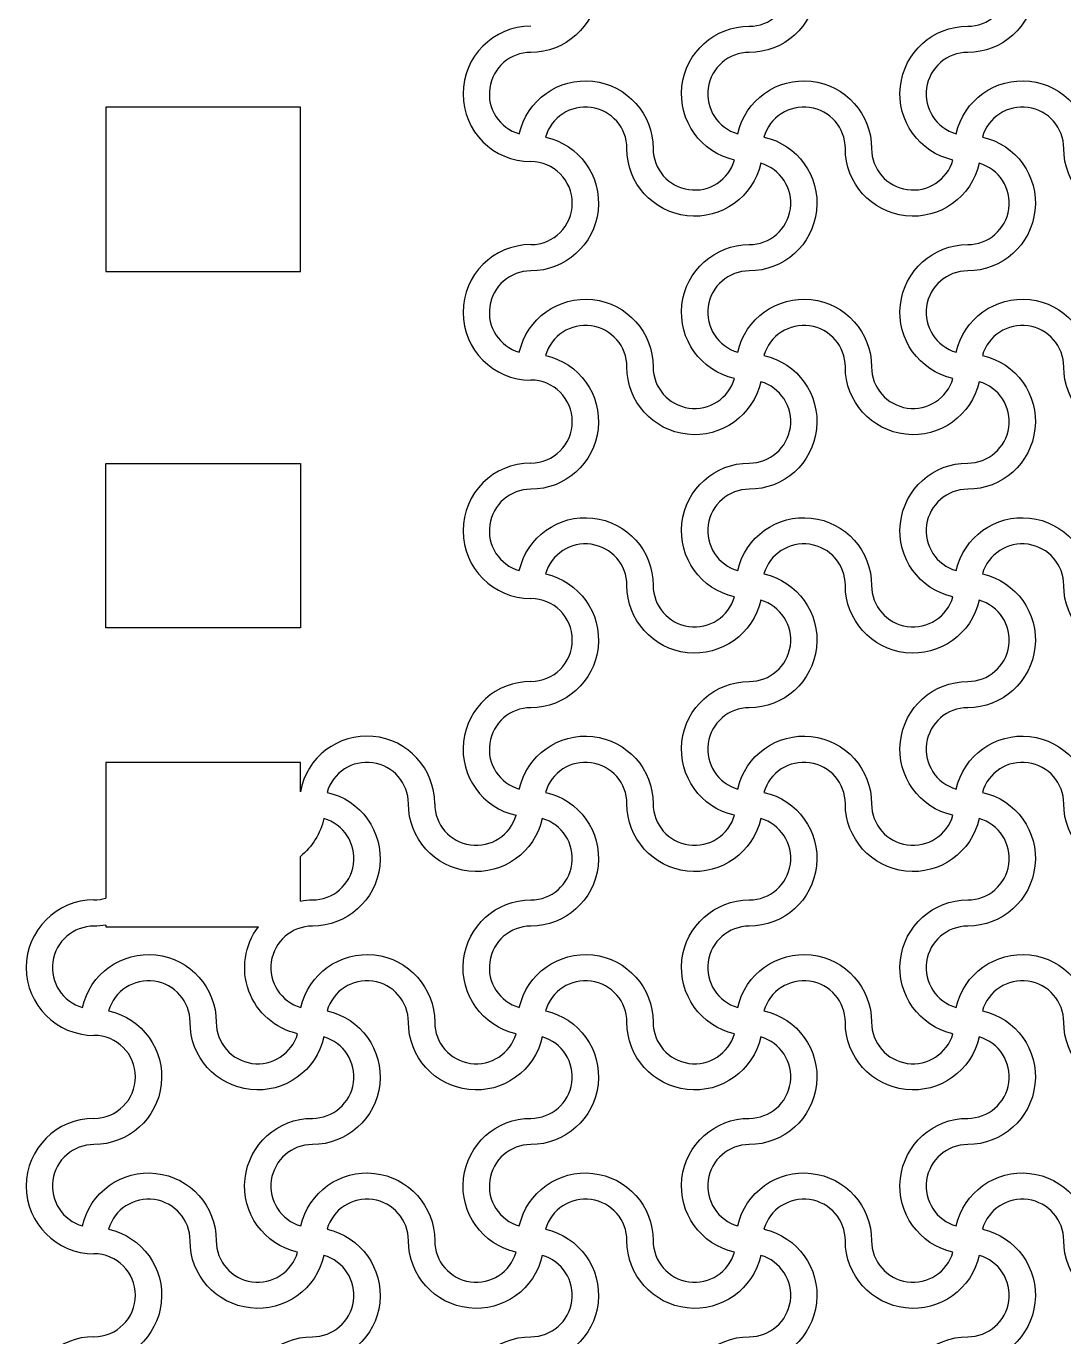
# Model space of a CAD drawing. Header units: millimetres. Extents: x 24 to 345, y 12 to 201.
# Drawn here: x 67.071 to 68.971, y 36.918 to 39.318 of the extents above; entities that cross this region are included whole.
import ezdxf

# ---------------------------------------------------------------- set-up
doc = ezdxf.new("R2010")
doc.units = ezdxf.units.MM
doc.header["$MEASUREMENT"] = 0
doc.layers.add('5th metal (rf+ground)', color=240, linetype='Continuous')

msp = doc.modelspace()

# ---------------------------------------------------------------- linework, layer by layer
at = {"layer": '5th metal (rf+ground)'}
for points in [[(68.41633, 39.46724, -0.8959788), (68.1713, 39.49421, 0.8687853), (68.02227, 39.51524, -0.8959788), (67.9953, 39.27021, 0.8687853), (67.97427, 39.12118, -0.8959788), (68.2193, 39.09421, 0.8687853), (68.36833, 39.07318, -0.8959788), (68.3953, 39.31821, 0.8687853)], [(68.41633, 39.46724, -0.8959788), (68.1713, 39.49421, 0.8687853), (68.02227, 39.51524, -0.8959788), (67.9953, 39.27021, 0.8687853), (67.97427, 39.12118, -0.8959788), (68.2193, 39.09421, 0.8687853), (68.36833, 39.07318, -0.8959788), (68.3953, 39.31821, 0.8687853)], [(68.41633, 39.46724, -0.8959788), (68.1713, 39.49421, 0.8687853), (68.02227, 39.51524, -0.8959788), (67.9953, 39.27021, 0.8687853), (67.97427, 39.12118, -0.8959788), (68.2193, 39.09421, 0.8687853), (68.36833, 39.07318, -0.8959788), (68.3953, 39.31821, 0.8687853)], [(68.41633, 39.46724, -0.8959788), (68.1713, 39.49421, 0.8687853), (68.02227, 39.51524, -0.8959788), (67.9953, 39.27021, 0.8687853), (67.97427, 39.12118, -0.8959788), (68.2193, 39.09421, 0.8687853), (68.36833, 39.07318, -0.8959788), (68.3953, 39.31821, 0.8687853)], [(68.81633, 39.46724, -0.8959788), (68.5713, 39.49421, 0.8687853), (68.42227, 39.51524, -0.8959788), (68.3953, 39.27021, 0.8687853), (68.37427, 39.12118, -0.8959788), (68.6193, 39.09421, 0.8687853), (68.76833, 39.07318, -0.8959788), (68.7953, 39.31821, 0.8687853)], [(68.81633, 39.46724, -0.8959788), (68.5713, 39.49421, 0.8687853), (68.42227, 39.51524, -0.8959788), (68.3953, 39.27021, 0.8687853), (68.37427, 39.12118, -0.8959788), (68.6193, 39.09421, 0.8687853), (68.76833, 39.07318, -0.8959788), (68.7953, 39.31821, 0.8687853)], [(68.81633, 39.46724, -0.8959788), (68.5713, 39.49421, 0.8687853), (68.42227, 39.51524, -0.8959788), (68.3953, 39.27021, 0.8687853), (68.37427, 39.12118, -0.8959788), (68.6193, 39.09421, 0.8687853), (68.76833, 39.07318, -0.8959788), (68.7953, 39.31821, 0.8687853)], [(68.81633, 39.46724, -0.8959788), (68.5713, 39.49421, 0.8687853), (68.42227, 39.51524, -0.8959788), (68.3953, 39.27021, 0.8687853), (68.37427, 39.12118, -0.8959788), (68.6193, 39.09421, 0.8687853), (68.76833, 39.07318, -0.8959788), (68.7953, 39.31821, 0.8687853)], [(69.21633, 39.46724, -0.8959788), (68.9713, 39.49421, 0.8687853), (68.82227, 39.51524, -0.8959788), (68.7953, 39.27021, 0.8687853), (68.77427, 39.12118, -0.8959788), (69.0193, 39.09421, 0.8687853), (69.16833, 39.07318, -0.8959788), (69.1953, 39.31821, 0.8687853)], [(69.21633, 39.46724, -0.8959788), (68.9713, 39.49421, 0.8687853), (68.82227, 39.51524, -0.8959788), (68.7953, 39.27021, 0.8687853), (68.77427, 39.12118, -0.8959788), (69.0193, 39.09421, 0.8687853), (69.16833, 39.07318, -0.8959788), (69.1953, 39.31821, 0.8687853)], [(69.21633, 39.46724, -0.8959788), (68.9713, 39.49421, 0.8687853), (68.82227, 39.51524, -0.8959788), (68.7953, 39.27021, 0.8687853), (68.77427, 39.12118, -0.8959788), (69.0193, 39.09421, 0.8687853), (69.16833, 39.07318, -0.8959788), (69.1953, 39.31821, 0.8687853)], [(69.21633, 39.46724, -0.8959788), (68.9713, 39.49421, 0.8687853), (68.82227, 39.51524, -0.8959788), (68.7953, 39.27021, 0.8687853), (68.77427, 39.12118, -0.8959788), (69.0193, 39.09421, 0.8687853), (69.16833, 39.07318, -0.8959788), (69.1953, 39.31821, 0.8687853)], [(68.41633, 39.06724, -0.8959788), (68.1713, 39.09421, 0.8687853), (68.02227, 39.11524, -0.8959788), (67.9953, 38.87021, 0.8687853), (67.97427, 38.72118, -0.8959788), (68.2193, 38.69421, 0.8687853), (68.36833, 38.67318, -0.8959788), (68.3953, 38.91821, 0.8687853)], [(68.41633, 39.06724, -0.8959788), (68.1713, 39.09421, 0.8687853), (68.02227, 39.11524, -0.8959788), (67.9953, 38.87021, 0.8687853), (67.97427, 38.72118, -0.8959788), (68.2193, 38.69421, 0.8687853), (68.36833, 38.67318, -0.8959788), (68.3953, 38.91821, 0.8687853)], [(68.41633, 39.06724, -0.8959788), (68.1713, 39.09421, 0.8687853), (68.02227, 39.11524, -0.8959788), (67.9953, 38.87021, 0.8687853), (67.97427, 38.72118, -0.8959788), (68.2193, 38.69421, 0.8687853), (68.36833, 38.67318, -0.8959788), (68.3953, 38.91821, 0.8687853)], [(68.41633, 39.06724, -0.8959788), (68.1713, 39.09421, 0.8687853), (68.02227, 39.11524, -0.8959788), (67.9953, 38.87021, 0.8687853), (67.97427, 38.72118, -0.8959788), (68.2193, 38.69421, 0.8687853), (68.36833, 38.67318, -0.8959788), (68.3953, 38.91821, 0.8687853)], [(68.81633, 39.06724, -0.8959788), (68.5713, 39.09421, 0.8687853), (68.42227, 39.11524, -0.8959788), (68.3953, 38.87021, 0.8687853), (68.37427, 38.72118, -0.8959788), (68.6193, 38.69421, 0.8687853), (68.76833, 38.67318, -0.8959788), (68.7953, 38.91821, 0.8687853)], [(68.81633, 39.06724, -0.8959788), (68.5713, 39.09421, 0.8687853), (68.42227, 39.11524, -0.8959788), (68.3953, 38.87021, 0.8687853), (68.37427, 38.72118, -0.8959788), (68.6193, 38.69421, 0.8687853), (68.76833, 38.67318, -0.8959788), (68.7953, 38.91821, 0.8687853)], [(68.81633, 39.06724, -0.8959788), (68.5713, 39.09421, 0.8687853), (68.42227, 39.11524, -0.8959788), (68.3953, 38.87021, 0.8687853), (68.37427, 38.72118, -0.8959788), (68.6193, 38.69421, 0.8687853), (68.76833, 38.67318, -0.8959788), (68.7953, 38.91821, 0.8687853)], [(68.81633, 39.06724, -0.8959788), (68.5713, 39.09421, 0.8687853), (68.42227, 39.11524, -0.8959788), (68.3953, 38.87021, 0.8687853), (68.37427, 38.72118, -0.8959788), (68.6193, 38.69421, 0.8687853), (68.76833, 38.67318, -0.8959788), (68.7953, 38.91821, 0.8687853)], [(69.21633, 39.06724, -0.8959788), (68.9713, 39.09421, 0.8687853), (68.82227, 39.11524, -0.8959788), (68.7953, 38.87021, 0.8687853), (68.77427, 38.72118, -0.8959788), (69.0193, 38.69421, 0.8687853), (69.16833, 38.67318, -0.8959788), (69.1953, 38.91821, 0.8687853)], [(69.21633, 39.06724, -0.8959788), (68.9713, 39.09421, 0.8687853), (68.82227, 39.11524, -0.8959788), (68.7953, 38.87021, 0.8687853), (68.77427, 38.72118, -0.8959788), (69.0193, 38.69421, 0.8687853), (69.16833, 38.67318, -0.8959788), (69.1953, 38.91821, 0.8687853)], [(69.21633, 39.06724, -0.8959788), (68.9713, 39.09421, 0.8687853), (68.82227, 39.11524, -0.8959788), (68.7953, 38.87021, 0.8687853), (68.77427, 38.72118, -0.8959788), (69.0193, 38.69421, 0.8687853), (69.16833, 38.67318, -0.8959788), (69.1953, 38.91821, 0.8687853)], [(69.21633, 39.06724, -0.8959788), (68.9713, 39.09421, 0.8687853), (68.82227, 39.11524, -0.8959788), (68.7953, 38.87021, 0.8687853), (68.77427, 38.72118, -0.8959788), (69.0193, 38.69421, 0.8687853), (69.16833, 38.67318, -0.8959788), (69.1953, 38.91821, 0.8687853)], [(68.41633, 38.66724, -0.8959788), (68.1713, 38.69421, 0.8687853), (68.02227, 38.71524, -0.8959788), (67.9953, 38.47021, 0.8687853), (67.97427, 38.32118, -0.8959788), (68.2193, 38.29421, 0.8687853), (68.36833, 38.27318, -0.8959788), (68.3953, 38.51821, 0.8687853)], [(68.41633, 38.66724, -0.8959788), (68.1713, 38.69421, 0.8687853), (68.02227, 38.71524, -0.8959788), (67.9953, 38.47021, 0.8687853), (67.97427, 38.32118, -0.8959788), (68.2193, 38.29421, 0.8687853), (68.36833, 38.27318, -0.8959788), (68.3953, 38.51821, 0.8687853)], [(68.41633, 38.66724, -0.8959788), (68.1713, 38.69421, 0.8687853), (68.02227, 38.71524, -0.8959788), (67.9953, 38.47021, 0.8687853), (67.97427, 38.32118, -0.8959788), (68.2193, 38.29421, 0.8687853), (68.36833, 38.27318, -0.8959788), (68.3953, 38.51821, 0.8687853)], [(68.41633, 38.66724, -0.8959788), (68.1713, 38.69421, 0.8687853), (68.02227, 38.71524, -0.8959788), (67.9953, 38.47021, 0.8687853), (67.97427, 38.32118, -0.8959788), (68.2193, 38.29421, 0.8687853), (68.36833, 38.27318, -0.8959788), (68.3953, 38.51821, 0.8687853)], [(68.81633, 38.66724, -0.8959788), (68.5713, 38.69421, 0.8687853), (68.42227, 38.71524, -0.8959788), (68.3953, 38.47021, 0.8687853), (68.37427, 38.32118, -0.8959788), (68.6193, 38.29421, 0.8687853), (68.76833, 38.27318, -0.8959788), (68.7953, 38.51821, 0.8687853)], [(68.81633, 38.66724, -0.8959788), (68.5713, 38.69421, 0.8687853), (68.42227, 38.71524, -0.8959788), (68.3953, 38.47021, 0.8687853), (68.37427, 38.32118, -0.8959788), (68.6193, 38.29421, 0.8687853), (68.76833, 38.27318, -0.8959788), (68.7953, 38.51821, 0.8687853)], [(68.81633, 38.66724, -0.8959788), (68.5713, 38.69421, 0.8687853), (68.42227, 38.71524, -0.8959788), (68.3953, 38.47021, 0.8687853), (68.37427, 38.32118, -0.8959788), (68.6193, 38.29421, 0.8687853), (68.76833, 38.27318, -0.8959788), (68.7953, 38.51821, 0.8687853)], [(68.81633, 38.66724, -0.8959788), (68.5713, 38.69421, 0.8687853), (68.42227, 38.71524, -0.8959788), (68.3953, 38.47021, 0.8687853), (68.37427, 38.32118, -0.8959788), (68.6193, 38.29421, 0.8687853), (68.76833, 38.27318, -0.8959788), (68.7953, 38.51821, 0.8687853)], [(69.21633, 38.66724, -0.8959788), (68.9713, 38.69421, 0.8687853), (68.82227, 38.71524, -0.8959788), (68.7953, 38.47021, 0.8687853), (68.77427, 38.32118, -0.8959788), (69.0193, 38.29421, 0.8687853), (69.16833, 38.27318, -0.8959788), (69.1953, 38.51821, 0.8687853)], [(69.21633, 38.66724, -0.8959788), (68.9713, 38.69421, 0.8687853), (68.82227, 38.71524, -0.8959788), (68.7953, 38.47021, 0.8687853), (68.77427, 38.32118, -0.8959788), (69.0193, 38.29421, 0.8687853), (69.16833, 38.27318, -0.8959788), (69.1953, 38.51821, 0.8687853)], [(69.21633, 38.66724, -0.8959788), (68.9713, 38.69421, 0.8687853), (68.82227, 38.71524, -0.8959788), (68.7953, 38.47021, 0.8687853), (68.77427, 38.32118, -0.8959788), (69.0193, 38.29421, 0.8687853), (69.16833, 38.27318, -0.8959788), (69.1953, 38.51821, 0.8687853)], [(69.21633, 38.66724, -0.8959788), (68.9713, 38.69421, 0.8687853), (68.82227, 38.71524, -0.8959788), (68.7953, 38.47021, 0.8687853), (68.77427, 38.32118, -0.8959788), (69.0193, 38.29421, 0.8687853), (69.16833, 38.27318, -0.8959788), (69.1953, 38.51821, 0.8687853)], [(68.41633, 38.26724, -0.8959788), (68.1713, 38.29421, 0.8687853), (68.02227, 38.31524, -0.8959788), (67.9953, 38.07021, 0.8687853), (67.97427, 37.92118, -0.8959788), (68.2193, 37.89421, 0.8687853), (68.36833, 37.87318, -0.8959788), (68.3953, 38.11821, 0.8687853)], [(68.41633, 38.26724, -0.8959788), (68.1713, 38.29421, 0.8687853), (68.02227, 38.31524, -0.8959788), (67.9953, 38.07021, 0.8687853), (67.97427, 37.92118, -0.8959788), (68.2193, 37.89421, 0.8687853), (68.36833, 37.87318, -0.8959788), (68.3953, 38.11821, 0.8687853)], [(68.41633, 38.26724, -0.8959788), (68.1713, 38.29421, 0.8687853), (68.02227, 38.31524, -0.8959788), (67.9953, 38.07021, 0.8687853), (67.97427, 37.92118, -0.8959788), (68.2193, 37.89421, 0.8687853), (68.36833, 37.87318, -0.8959788), (68.3953, 38.11821, 0.8687853)], [(68.41633, 38.26724, -0.8959788), (68.1713, 38.29421, 0.8687853), (68.02227, 38.31524, -0.8959788), (67.9953, 38.07021, 0.8687853), (67.97427, 37.92118, -0.8959788), (68.2193, 37.89421, 0.8687853), (68.36833, 37.87318, -0.8959788), (68.3953, 38.11821, 0.8687853)], [(68.81633, 38.26724, -0.8959788), (68.5713, 38.29421, 0.8687853), (68.42227, 38.31524, -0.8959788), (68.3953, 38.07021, 0.8687853), (68.37427, 37.92118, -0.8959788), (68.6193, 37.89421, 0.8687853), (68.76833, 37.87318, -0.8959788), (68.7953, 38.11821, 0.8687853)], [(68.81633, 38.26724, -0.8959788), (68.5713, 38.29421, 0.8687853), (68.42227, 38.31524, -0.8959788), (68.3953, 38.07021, 0.8687853), (68.37427, 37.92118, -0.8959788), (68.6193, 37.89421, 0.8687853), (68.76833, 37.87318, -0.8959788), (68.7953, 38.11821, 0.8687853)], [(68.81633, 38.26724, -0.8959788), (68.5713, 38.29421, 0.8687853), (68.42227, 38.31524, -0.8959788), (68.3953, 38.07021, 0.8687853), (68.37427, 37.92118, -0.8959788), (68.6193, 37.89421, 0.8687853), (68.76833, 37.87318, -0.8959788), (68.7953, 38.11821, 0.8687853)], [(68.81633, 38.26724, -0.8959788), (68.5713, 38.29421, 0.8687853), (68.42227, 38.31524, -0.8959788), (68.3953, 38.07021, 0.8687853), (68.37427, 37.92118, -0.8959788), (68.6193, 37.89421, 0.8687853), (68.76833, 37.87318, -0.8959788), (68.7953, 38.11821, 0.8687853)], [(69.21633, 38.26724, -0.8959788), (68.9713, 38.29421, 0.8687853), (68.82227, 38.31524, -0.8959788), (68.7953, 38.07021, 0.8687853), (68.77427, 37.92118, -0.8959788), (69.0193, 37.89421, 0.8687853), (69.16833, 37.87318, -0.8959788), (69.1953, 38.11821, 0.8687853)], [(69.21633, 38.26724, -0.8959788), (68.9713, 38.29421, 0.8687853), (68.82227, 38.31524, -0.8959788), (68.7953, 38.07021, 0.8687853), (68.77427, 37.92118, -0.8959788), (69.0193, 37.89421, 0.8687853), (69.16833, 37.87318, -0.8959788), (69.1953, 38.11821, 0.8687853)], [(69.21633, 38.26724, -0.8959788), (68.9713, 38.29421, 0.8687853), (68.82227, 38.31524, -0.8959788), (68.7953, 38.07021, 0.8687853), (68.77427, 37.92118, -0.8959788), (69.0193, 37.89421, 0.8687853), (69.16833, 37.87318, -0.8959788), (69.1953, 38.11821, 0.8687853)], [(69.21633, 38.26724, -0.8959788), (68.9713, 38.29421, 0.8687853), (68.82227, 38.31524, -0.8959788), (68.7953, 38.07021, 0.8687853), (68.77427, 37.92118, -0.8959788), (69.0193, 37.89421, 0.8687853), (69.16833, 37.87318, -0.8959788), (69.1953, 38.11821, 0.8687853)], [(68.01633, 37.86724, -0.8959788), (67.7713, 37.89421, 0.8687853), (67.62227, 37.91524, -0.8959788), (67.5953, 37.67021, 0.8687853), (67.57427, 37.52118, -0.8959788), (67.8193, 37.49421, 0.8687853), (67.96833, 37.47318, -0.8959788), (67.9953, 37.71821, 0.8687853)], [(68.01633, 37.86724, -0.8959788), (67.7713, 37.89421, 0.8687853), (67.62227, 37.91524, -0.8959788), (67.5953, 37.67021, 0.8687853), (67.57427, 37.52118, -0.8959788), (67.8193, 37.49421, 0.8687853), (67.96833, 37.47318, -0.8959788), (67.9953, 37.71821, 0.8687853)], [(68.01633, 37.86724, -0.8959788), (67.7713, 37.89421, 0.8687853), (67.62227, 37.91524, -0.8959788), (67.5953, 37.67021, 0.8687853), (67.57427, 37.52118, -0.8959788), (67.8193, 37.49421, 0.8687853), (67.96833, 37.47318, -0.8959788), (67.9953, 37.71821, 0.8687853)], [(68.01633, 37.86724, -0.8959788), (67.7713, 37.89421, 0.8687853), (67.62227, 37.91524, -0.8959788), (67.5953, 37.67021, 0.8687853), (67.57427, 37.52118, -0.8959788), (67.8193, 37.49421, 0.8687853), (67.96833, 37.47318, -0.8959788), (67.9953, 37.71821, 0.8687853)], [(68.41633, 37.86724, -0.8959788), (68.1713, 37.89421, 0.8687853), (68.02227, 37.91524, -0.8959788), (67.9953, 37.67021, 0.8687853), (67.97427, 37.52118, -0.8959788), (68.2193, 37.49421, 0.8687853), (68.36833, 37.47318, -0.8959788), (68.3953, 37.71821, 0.8687853)], [(68.41633, 37.86724, -0.8959788), (68.1713, 37.89421, 0.8687853), (68.02227, 37.91524, -0.8959788), (67.9953, 37.67021, 0.8687853), (67.97427, 37.52118, -0.8959788), (68.2193, 37.49421, 0.8687853), (68.36833, 37.47318, -0.8959788), (68.3953, 37.71821, 0.8687853)], [(68.41633, 37.86724, -0.8959788), (68.1713, 37.89421, 0.8687853), (68.02227, 37.91524, -0.8959788), (67.9953, 37.67021, 0.8687853), (67.97427, 37.52118, -0.8959788), (68.2193, 37.49421, 0.8687853), (68.36833, 37.47318, -0.8959788), (68.3953, 37.71821, 0.8687853)], [(68.41633, 37.86724, -0.8959788), (68.1713, 37.89421, 0.8687853), (68.02227, 37.91524, -0.8959788), (67.9953, 37.67021, 0.8687853), (67.97427, 37.52118, -0.8959788), (68.2193, 37.49421, 0.8687853), (68.36833, 37.47318, -0.8959788), (68.3953, 37.71821, 0.8687853)], [(68.81633, 37.86724, -0.8959788), (68.5713, 37.89421, 0.8687853), (68.42227, 37.91524, -0.8959788), (68.3953, 37.67021, 0.8687853), (68.37427, 37.52118, -0.8959788), (68.6193, 37.49421, 0.8687853), (68.76833, 37.47318, -0.8959788), (68.7953, 37.71821, 0.8687853)], [(68.81633, 37.86724, -0.8959788), (68.5713, 37.89421, 0.8687853), (68.42227, 37.91524, -0.8959788), (68.3953, 37.67021, 0.8687853), (68.37427, 37.52118, -0.8959788), (68.6193, 37.49421, 0.8687853), (68.76833, 37.47318, -0.8959788), (68.7953, 37.71821, 0.8687853)], [(68.81633, 37.86724, -0.8959788), (68.5713, 37.89421, 0.8687853), (68.42227, 37.91524, -0.8959788), (68.3953, 37.67021, 0.8687853), (68.37427, 37.52118, -0.8959788), (68.6193, 37.49421, 0.8687853), (68.76833, 37.47318, -0.8959788), (68.7953, 37.71821, 0.8687853)], [(68.81633, 37.86724, -0.8959788), (68.5713, 37.89421, 0.8687853), (68.42227, 37.91524, -0.8959788), (68.3953, 37.67021, 0.8687853), (68.37427, 37.52118, -0.8959788), (68.6193, 37.49421, 0.8687853), (68.76833, 37.47318, -0.8959788), (68.7953, 37.71821, 0.8687853)], [(69.21633, 37.86724, -0.8959788), (68.9713, 37.89421, 0.8687853), (68.82227, 37.91524, -0.8959788), (68.7953, 37.67021, 0.8687853), (68.77427, 37.52118, -0.8959788), (69.0193, 37.49421, 0.8687853), (69.16833, 37.47318, -0.8959788), (69.1953, 37.71821, 0.8687853)], [(69.21633, 37.86724, -0.8959788), (68.9713, 37.89421, 0.8687853), (68.82227, 37.91524, -0.8959788), (68.7953, 37.67021, 0.8687853), (68.77427, 37.52118, -0.8959788), (69.0193, 37.49421, 0.8687853), (69.16833, 37.47318, -0.8959788), (69.1953, 37.71821, 0.8687853)], [(69.21633, 37.86724, -0.8959788), (68.9713, 37.89421, 0.8687853), (68.82227, 37.91524, -0.8959788), (68.7953, 37.67021, 0.8687853), (68.77427, 37.52118, -0.8959788), (69.0193, 37.49421, 0.8687853), (69.16833, 37.47318, -0.8959788), (69.1953, 37.71821, 0.8687853)], [(69.21633, 37.86724, -0.8959788), (68.9713, 37.89421, 0.8687853), (68.82227, 37.91524, -0.8959788), (68.7953, 37.67021, 0.8687853), (68.77427, 37.52118, -0.8959788), (69.0193, 37.49421, 0.8687853), (69.16833, 37.47318, -0.8959788), (69.1953, 37.71821, 0.8687853)], [(67.61633, 37.46724, -0.8959788), (67.3713, 37.49421, 0.8687853), (67.22227, 37.51524, -0.8959788), (67.1953, 37.27021, 0.8687853), (67.17427, 37.12118, -0.8959788), (67.4193, 37.09421, 0.8687853), (67.56833, 37.07318, -0.8959788), (67.5953, 37.31821, 0.8687853)], [(67.61633, 37.46724, -0.8959788), (67.3713, 37.49421, 0.8687853), (67.22227, 37.51524, -0.8959788), (67.1953, 37.27021, 0.8687853), (67.17427, 37.12118, -0.8959788), (67.4193, 37.09421, 0.8687853), (67.56833, 37.07318, -0.8959788), (67.5953, 37.31821, 0.8687853)], [(67.61633, 37.46724, -0.8959788), (67.3713, 37.49421, 0.8687853), (67.22227, 37.51524, -0.8959788), (67.1953, 37.27021, 0.8687853), (67.17427, 37.12118, -0.8959788), (67.4193, 37.09421, 0.8687853), (67.56833, 37.07318, -0.8959788), (67.5953, 37.31821, 0.8687853)], [(67.61633, 37.46724, -0.8959788), (67.3713, 37.49421, 0.8687853), (67.22227, 37.51524, -0.8959788), (67.1953, 37.27021, 0.8687853), (67.17427, 37.12118, -0.8959788), (67.4193, 37.09421, 0.8687853), (67.56833, 37.07318, -0.8959788), (67.5953, 37.31821, 0.8687853)], [(68.01633, 37.46724, -0.8959788), (67.7713, 37.49421, 0.8687853), (67.62227, 37.51524, -0.8959788), (67.5953, 37.27021, 0.8687853), (67.57427, 37.12118, -0.8959788), (67.8193, 37.09421, 0.8687853), (67.96833, 37.07318, -0.8959788), (67.9953, 37.31821, 0.8687853)], [(68.01633, 37.46724, -0.8959788), (67.7713, 37.49421, 0.8687853), (67.62227, 37.51524, -0.8959788), (67.5953, 37.27021, 0.8687853), (67.57427, 37.12118, -0.8959788), (67.8193, 37.09421, 0.8687853), (67.96833, 37.07318, -0.8959788), (67.9953, 37.31821, 0.8687853)], [(68.01633, 37.46724, -0.8959788), (67.7713, 37.49421, 0.8687853), (67.62227, 37.51524, -0.8959788), (67.5953, 37.27021, 0.8687853), (67.57427, 37.12118, -0.8959788), (67.8193, 37.09421, 0.8687853), (67.96833, 37.07318, -0.8959788), (67.9953, 37.31821, 0.8687853)], [(68.01633, 37.46724, -0.8959788), (67.7713, 37.49421, 0.8687853), (67.62227, 37.51524, -0.8959788), (67.5953, 37.27021, 0.8687853), (67.57427, 37.12118, -0.8959788), (67.8193, 37.09421, 0.8687853), (67.96833, 37.07318, -0.8959788), (67.9953, 37.31821, 0.8687853)], [(68.41633, 37.46724, -0.8959788), (68.1713, 37.49421, 0.8687853), (68.02227, 37.51524, -0.8959788), (67.9953, 37.27021, 0.8687853), (67.97427, 37.12118, -0.8959788), (68.2193, 37.09421, 0.8687853), (68.36833, 37.07318, -0.8959788), (68.3953, 37.31821, 0.8687853)], [(68.41633, 37.46724, -0.8959788), (68.1713, 37.49421, 0.8687853), (68.02227, 37.51524, -0.8959788), (67.9953, 37.27021, 0.8687853), (67.97427, 37.12118, -0.8959788), (68.2193, 37.09421, 0.8687853), (68.36833, 37.07318, -0.8959788), (68.3953, 37.31821, 0.8687853)], [(68.41633, 37.46724, -0.8959788), (68.1713, 37.49421, 0.8687853), (68.02227, 37.51524, -0.8959788), (67.9953, 37.27021, 0.8687853), (67.97427, 37.12118, -0.8959788), (68.2193, 37.09421, 0.8687853), (68.36833, 37.07318, -0.8959788), (68.3953, 37.31821, 0.8687853)], [(68.41633, 37.46724, -0.8959788), (68.1713, 37.49421, 0.8687853), (68.02227, 37.51524, -0.8959788), (67.9953, 37.27021, 0.8687853), (67.97427, 37.12118, -0.8959788), (68.2193, 37.09421, 0.8687853), (68.36833, 37.07318, -0.8959788), (68.3953, 37.31821, 0.8687853)], [(68.81633, 37.46724, -0.8959788), (68.5713, 37.49421, 0.8687853), (68.42227, 37.51524, -0.8959788), (68.3953, 37.27021, 0.8687853), (68.37427, 37.12118, -0.8959788), (68.6193, 37.09421, 0.8687853), (68.76833, 37.07318, -0.8959788), (68.7953, 37.31821, 0.8687853)], [(68.81633, 37.46724, -0.8959788), (68.5713, 37.49421, 0.8687853), (68.42227, 37.51524, -0.8959788), (68.3953, 37.27021, 0.8687853), (68.37427, 37.12118, -0.8959788), (68.6193, 37.09421, 0.8687853), (68.76833, 37.07318, -0.8959788), (68.7953, 37.31821, 0.8687853)], [(68.81633, 37.46724, -0.8959788), (68.5713, 37.49421, 0.8687853), (68.42227, 37.51524, -0.8959788), (68.3953, 37.27021, 0.8687853), (68.37427, 37.12118, -0.8959788), (68.6193, 37.09421, 0.8687853), (68.76833, 37.07318, -0.8959788), (68.7953, 37.31821, 0.8687853)], [(68.81633, 37.46724, -0.8959788), (68.5713, 37.49421, 0.8687853), (68.42227, 37.51524, -0.8959788), (68.3953, 37.27021, 0.8687853), (68.37427, 37.12118, -0.8959788), (68.6193, 37.09421, 0.8687853), (68.76833, 37.07318, -0.8959788), (68.7953, 37.31821, 0.8687853)], [(69.21633, 37.46724, -0.8959788), (68.9713, 37.49421, 0.8687853), (68.82227, 37.51524, -0.8959788), (68.7953, 37.27021, 0.8687853), (68.77427, 37.12118, -0.8959788), (69.0193, 37.09421, 0.8687853), (69.16833, 37.07318, -0.8959788), (69.1953, 37.31821, 0.8687853)], [(69.21633, 37.46724, -0.8959788), (68.9713, 37.49421, 0.8687853), (68.82227, 37.51524, -0.8959788), (68.7953, 37.27021, 0.8687853), (68.77427, 37.12118, -0.8959788), (69.0193, 37.09421, 0.8687853), (69.16833, 37.07318, -0.8959788), (69.1953, 37.31821, 0.8687853)], [(69.21633, 37.46724, -0.8959788), (68.9713, 37.49421, 0.8687853), (68.82227, 37.51524, -0.8959788), (68.7953, 37.27021, 0.8687853), (68.77427, 37.12118, -0.8959788), (69.0193, 37.09421, 0.8687853), (69.16833, 37.07318, -0.8959788), (69.1953, 37.31821, 0.8687853)], [(69.21633, 37.46724, -0.8959788), (68.9713, 37.49421, 0.8687853), (68.82227, 37.51524, -0.8959788), (68.7953, 37.27021, 0.8687853), (68.77427, 37.12118, -0.8959788), (69.0193, 37.09421, 0.8687853), (69.16833, 37.07318, -0.8959788), (69.1953, 37.31821, 0.8687853)], [(67.61633, 37.06724, -0.8959788), (67.3713, 37.09421, 0.8687853), (67.22227, 37.11524, -0.8959788), (67.1953, 36.87021, 0.8687853), (67.17427, 36.72118, -0.8959788), (67.4193, 36.69421, 0.8687853), (67.56833, 36.67318, -0.8959788), (67.5953, 36.91821, 0.8687853)], [(67.61633, 37.06724, -0.8959788), (67.3713, 37.09421, 0.8687853), (67.22227, 37.11524, -0.8959788), (67.1953, 36.87021, 0.8687853), (67.17427, 36.72118, -0.8959788), (67.4193, 36.69421, 0.8687853), (67.56833, 36.67318, -0.8959788), (67.5953, 36.91821, 0.8687853)], [(67.61633, 37.06724, -0.8959788), (67.3713, 37.09421, 0.8687853), (67.22227, 37.11524, -0.8959788), (67.1953, 36.87021, 0.8687853), (67.17427, 36.72118, -0.8959788), (67.4193, 36.69421, 0.8687853), (67.56833, 36.67318, -0.8959788), (67.5953, 36.91821, 0.8687853)], [(67.61633, 37.06724, -0.8959788), (67.3713, 37.09421, 0.8687853), (67.22227, 37.11524, -0.8959788), (67.1953, 36.87021, 0.8687853), (67.17427, 36.72118, -0.8959788), (67.4193, 36.69421, 0.8687853), (67.56833, 36.67318, -0.8959788), (67.5953, 36.91821, 0.8687853)], [(68.01633, 37.06724, -0.8959788), (67.7713, 37.09421, 0.8687853), (67.62227, 37.11524, -0.8959788), (67.5953, 36.87021, 0.8687853), (67.57427, 36.72118, -0.8959788), (67.8193, 36.69421, 0.8687853), (67.96833, 36.67318, -0.8959788), (67.9953, 36.91821, 0.8687853)], [(68.01633, 37.06724, -0.8959788), (67.7713, 37.09421, 0.8687853), (67.62227, 37.11524, -0.8959788), (67.5953, 36.87021, 0.8687853), (67.57427, 36.72118, -0.8959788), (67.8193, 36.69421, 0.8687853), (67.96833, 36.67318, -0.8959788), (67.9953, 36.91821, 0.8687853)], [(68.01633, 37.06724, -0.8959788), (67.7713, 37.09421, 0.8687853), (67.62227, 37.11524, -0.8959788), (67.5953, 36.87021, 0.8687853), (67.57427, 36.72118, -0.8959788), (67.8193, 36.69421, 0.8687853), (67.96833, 36.67318, -0.8959788), (67.9953, 36.91821, 0.8687853)], [(68.01633, 37.06724, -0.8959788), (67.7713, 37.09421, 0.8687853), (67.62227, 37.11524, -0.8959788), (67.5953, 36.87021, 0.8687853), (67.57427, 36.72118, -0.8959788), (67.8193, 36.69421, 0.8687853), (67.96833, 36.67318, -0.8959788), (67.9953, 36.91821, 0.8687853)], [(68.41633, 37.06724, -0.8959788), (68.1713, 37.09421, 0.8687853), (68.02227, 37.11524, -0.8959788), (67.9953, 36.87021, 0.8687853), (67.97427, 36.72118, -0.8959788), (68.2193, 36.69421, 0.8687853), (68.36833, 36.67318, -0.8959788), (68.3953, 36.91821, 0.8687853)], [(68.41633, 37.06724, -0.8959788), (68.1713, 37.09421, 0.8687853), (68.02227, 37.11524, -0.8959788), (67.9953, 36.87021, 0.8687853), (67.97427, 36.72118, -0.8959788), (68.2193, 36.69421, 0.8687853), (68.36833, 36.67318, -0.8959788), (68.3953, 36.91821, 0.8687853)], [(68.41633, 37.06724, -0.8959788), (68.1713, 37.09421, 0.8687853), (68.02227, 37.11524, -0.8959788), (67.9953, 36.87021, 0.8687853), (67.97427, 36.72118, -0.8959788), (68.2193, 36.69421, 0.8687853), (68.36833, 36.67318, -0.8959788), (68.3953, 36.91821, 0.8687853)], [(68.41633, 37.06724, -0.8959788), (68.1713, 37.09421, 0.8687853), (68.02227, 37.11524, -0.8959788), (67.9953, 36.87021, 0.8687853), (67.97427, 36.72118, -0.8959788), (68.2193, 36.69421, 0.8687853), (68.36833, 36.67318, -0.8959788), (68.3953, 36.91821, 0.8687853)], [(68.81633, 37.06724, -0.8959788), (68.5713, 37.09421, 0.8687853), (68.42227, 37.11524, -0.8959788), (68.3953, 36.87021, 0.8687853), (68.37427, 36.72118, -0.8959788), (68.6193, 36.69421, 0.8687853), (68.76833, 36.67318, -0.8959788), (68.7953, 36.91821, 0.8687853)], [(68.81633, 37.06724, -0.8959788), (68.5713, 37.09421, 0.8687853), (68.42227, 37.11524, -0.8959788), (68.3953, 36.87021, 0.8687853), (68.37427, 36.72118, -0.8959788), (68.6193, 36.69421, 0.8687853), (68.76833, 36.67318, -0.8959788), (68.7953, 36.91821, 0.8687853)], [(68.81633, 37.06724, -0.8959788), (68.5713, 37.09421, 0.8687853), (68.42227, 37.11524, -0.8959788), (68.3953, 36.87021, 0.8687853), (68.37427, 36.72118, -0.8959788), (68.6193, 36.69421, 0.8687853), (68.76833, 36.67318, -0.8959788), (68.7953, 36.91821, 0.8687853)], [(68.81633, 37.06724, -0.8959788), (68.5713, 37.09421, 0.8687853), (68.42227, 37.11524, -0.8959788), (68.3953, 36.87021, 0.8687853), (68.37427, 36.72118, -0.8959788), (68.6193, 36.69421, 0.8687853), (68.76833, 36.67318, -0.8959788), (68.7953, 36.91821, 0.8687853)], [(69.21633, 37.06724, -0.8959788), (68.9713, 37.09421, 0.8687853), (68.82227, 37.11524, -0.8959788), (68.7953, 36.87021, 0.8687853), (68.77427, 36.72118, -0.8959788), (69.0193, 36.69421, 0.8687853), (69.16833, 36.67318, -0.8959788), (69.1953, 36.91821, 0.8687853)], [(69.21633, 37.06724, -0.8959788), (68.9713, 37.09421, 0.8687853), (68.82227, 37.11524, -0.8959788), (68.7953, 36.87021, 0.8687853), (68.77427, 36.72118, -0.8959788), (69.0193, 36.69421, 0.8687853), (69.16833, 36.67318, -0.8959788), (69.1953, 36.91821, 0.8687853)], [(69.21633, 37.06724, -0.8959788), (68.9713, 37.09421, 0.8687853), (68.82227, 37.11524, -0.8959788), (68.7953, 36.87021, 0.8687853), (68.77427, 36.72118, -0.8959788), (69.0193, 36.69421, 0.8687853), (69.16833, 36.67318, -0.8959788), (69.1953, 36.91821, 0.8687853)], [(69.21633, 37.06724, -0.8959788), (68.9713, 37.09421, 0.8687853), (68.82227, 37.11524, -0.8959788), (68.7953, 36.87021, 0.8687853), (68.77427, 36.72118, -0.8959788), (69.0193, 36.69421, 0.8687853), (69.16833, 36.67318, -0.8959788), (69.1953, 36.91821, 0.8687853)]]:
    msp.add_lwpolyline(points, format="xyb", close=True, dxfattribs=at)
for points in [[(67.2173, 38.86896), (67.5733, 38.86896), (67.5733, 39.16996), (67.2173, 39.16996)], [(67.2173, 38.86896), (67.5733, 38.86896), (67.5733, 39.16996), (67.2173, 39.16996)], [(67.2173, 38.86896), (67.5733, 38.86896), (67.5733, 39.16996), (67.2173, 39.16996)], [(67.2173, 38.86896), (67.5733, 38.86896), (67.5733, 39.16996), (67.2173, 39.16996)], [(67.2173, 38.51721), (67.5733, 38.51721), (67.5733, 38.21621), (67.2173, 38.21621)], [(67.2173, 38.51721), (67.5733, 38.51721), (67.5733, 38.21621), (67.2173, 38.21621)], [(67.2173, 38.51721), (67.5733, 38.51721), (67.5733, 38.21621), (67.2173, 38.21621)], [(67.2173, 38.51721), (67.5733, 38.51721), (67.5733, 38.21621), (67.2173, 38.21621)]]:
    msp.add_lwpolyline(points, close=True, dxfattribs=at)
for points in [[(67.5733, 37.91639), (67.5733, 37.96996), (67.2173, 37.96996), (67.2173, 37.72146)], [(67.5733, 37.91639), (67.5733, 37.96996), (67.2173, 37.96996), (67.2173, 37.72146)], [(67.5733, 37.91639), (67.5733, 37.96996), (67.2173, 37.96996), (67.2173, 37.72146)], [(67.5733, 37.91639), (67.5733, 37.96996), (67.2173, 37.96996), (67.2173, 37.72146)], [(67.5733, 37.71624), (67.5733, 37.79781)], [(67.5733, 37.71624), (67.5733, 37.79781)], [(67.5733, 37.71624), (67.5733, 37.79781)], [(67.5733, 37.71624), (67.5733, 37.79781)], [(67.2173, 37.67218), (67.2173, 37.66896), (67.49636, 37.66896)], [(67.2173, 37.67218), (67.2173, 37.66896), (67.49636, 37.66896)], [(67.2173, 37.67218), (67.2173, 37.66896), (67.49636, 37.66896)], [(67.2173, 37.67218), (67.2173, 37.66896), (67.49636, 37.66896)]]:
    msp.add_lwpolyline(points, dxfattribs=at)
for points in [[(67.5733, 37.71624, -0.0446205), (67.5953, 37.71821, 0.8687853), (67.61633, 37.86724, -0.1694062), (67.5733, 37.79781, -0.1694062)], [(67.5733, 37.71624, -0.0446205), (67.5953, 37.71821, 0.8687853), (67.61633, 37.86724, -0.1694062), (67.5733, 37.79781, -0.1694062)], [(67.5733, 37.71624, -0.0446205), (67.5953, 37.71821, 0.8687853), (67.61633, 37.86724, -0.1694062), (67.5733, 37.79781, -0.1694062)], [(67.5733, 37.71624, -0.0446205), (67.5953, 37.71821, 0.8687853), (67.61633, 37.86724, -0.1694062), (67.5733, 37.79781, -0.1694062)], [(67.2173, 37.67218, -0.0446205), (67.1953, 37.67021, 0.8687853), (67.17427, 37.52118, -0.8959788), (67.4193, 37.49421, 0.8687853), (67.56833, 37.47318, -0.5458606), (67.49636, 37.66896, -0.5458606)], [(67.2173, 37.67218, -0.0446205), (67.1953, 37.67021, 0.8687853), (67.17427, 37.52118, -0.8959788), (67.4193, 37.49421, 0.8687853), (67.56833, 37.47318, -0.5458606), (67.49636, 37.66896, -0.5458606)], [(67.2173, 37.67218, -0.0446205), (67.1953, 37.67021, 0.8687853), (67.17427, 37.52118, -0.8959788), (67.4193, 37.49421, 0.8687853), (67.56833, 37.47318, -0.5458606), (67.49636, 37.66896, -0.5458606)], [(67.2173, 37.67218, -0.0446205), (67.1953, 37.67021, 0.8687853), (67.17427, 37.52118, -0.8959788), (67.4193, 37.49421, 0.8687853), (67.56833, 37.47318, -0.5458606), (67.49636, 37.66896, -0.5458606)]]:
    msp.add_lwpolyline(points, format="xyb", dxfattribs=at)
for centre, radius, start, end in [((67.9953, 39.19421), 0.124, 90, 270), ((67.9953, 39.19421), 0.124, 90, 270), ((67.9953, 39.19421), 0.124, 90, 270), ((67.9953, 39.19421), 0.124, 90, 270), ((67.9953, 38.99421), 0.076, 270, 90), ((67.9953, 38.99421), 0.076, 270, 90), ((67.9953, 38.99421), 0.076, 270, 90), ((67.9953, 38.99421), 0.076, 270, 90), ((67.9953, 38.79421), 0.124, 90, 270), ((67.9953, 38.79421), 0.124, 90, 270), ((67.9953, 38.79421), 0.124, 90, 270), ((67.9953, 38.79421), 0.124, 90, 270), ((67.9953, 38.59421), 0.076, 270, 90), ((67.9953, 38.59421), 0.076, 270, 90), ((67.9953, 38.59421), 0.076, 270, 90), ((67.9953, 38.59421), 0.076, 270, 90), ((67.9953, 38.39421), 0.124, 90, 270), ((67.9953, 38.39421), 0.124, 90, 270), ((67.9953, 38.39421), 0.124, 90, 270), ((67.9953, 38.39421), 0.124, 90, 270), ((67.9953, 38.19421), 0.076, 270, 90), ((67.9953, 38.19421), 0.076, 270, 90), ((67.9953, 38.19421), 0.076, 270, 90), ((67.9953, 38.19421), 0.076, 270, 90), ((67.9953, 37.99421), 0.124, 90, 257.43866), ((67.9953, 37.99421), 0.124, 90, 257.43866), ((67.9953, 37.99421), 0.124, 90, 257.43866), ((67.9953, 37.99421), 0.124, 90, 257.43866), ((67.6953, 37.89421), 0.124, 0, 169.69549), ((67.6953, 37.89421), 0.124, 0, 169.69549), ((67.6953, 37.89421), 0.124, 0, 169.69549), ((67.6953, 37.89421), 0.124, 0, 169.69549), ((67.8953, 37.89421), 0.076, 180, 343.93453), ((67.8953, 37.89421), 0.076, 180, 343.93453), ((67.8953, 37.89421), 0.076, 180, 343.93453), ((67.8953, 37.89421), 0.076, 180, 343.93453), ((67.1953, 37.59421), 0.124, 90, 270), ((67.1953, 37.59421), 0.124, 90, 270), ((67.1953, 37.59421), 0.124, 90, 270), ((67.1953, 37.59421), 0.124, 90, 270), ((67.1953, 37.79421), 0.076, 270, 286.82645), ((67.1953, 37.79421), 0.076, 270, 286.82645), ((67.1953, 37.79421), 0.076, 270, 286.82645), ((67.1953, 37.79421), 0.076, 270, 286.82645), ((67.1953, 37.39421), 0.076, 270, 90), ((67.1953, 37.39421), 0.076, 270, 90), ((67.1953, 37.39421), 0.076, 270, 90), ((67.1953, 37.39421), 0.076, 270, 90), ((67.1953, 37.19421), 0.124, 90, 270), ((67.1953, 37.19421), 0.124, 90, 270), ((67.1953, 37.19421), 0.124, 90, 270), ((67.1953, 37.19421), 0.124, 90, 270), ((67.1953, 36.99421), 0.076, 270, 90), ((67.1953, 36.99421), 0.076, 270, 90), ((67.1953, 36.99421), 0.076, 270, 90), ((67.1953, 36.99421), 0.076, 270, 90), ((67.1953, 36.79421), 0.124, 90, 257.43866), ((67.1953, 36.79421), 0.124, 90, 257.43866), ((67.1953, 36.79421), 0.124, 90, 257.43866), ((67.1953, 36.79421), 0.124, 90, 257.43866)]:
    msp.add_arc(centre, radius, start, end, dxfattribs=at)

doc.saveas('drawing.dxf')
